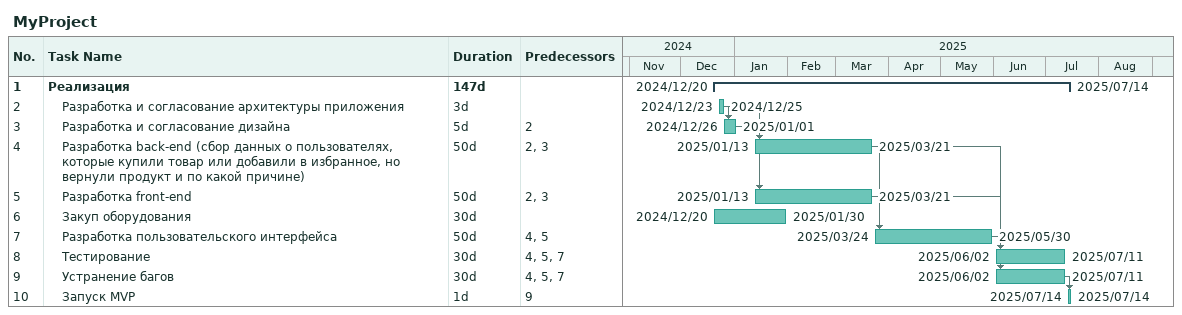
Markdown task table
MyProject

| ID | Level | Task | Duration | Start | Finish | Predecessors |
|---|---|---|---|---|---|---|
| 1 | 1 | **Реализация** | 147d | 2024-12-20 | 2025-07-14 |  |
| 2 | 2 | Разработка и согласование архитектуры приложения | 3d | 2024-12-23 | 2024-12-25 |  |
| 3 | 2 | Разработка и согласование дизайна | 5d | 2024-12-26 | 2025-01-01 | 2 |
| 4 | 2 | Разработка back-end (сбор данных о пользователях, которые купили товар или добавили в избранное, но вернули продукт и по какой причине) | 50d | 2025-01-13 | 2025-03-21 | 2, 3 |
| 5 | 2 | Разработка front-end | 50d | 2025-01-13 | 2025-03-21 | 2, 3 |
| 6 | 2 | Закуп оборудования | 30d | 2024-12-20 | 2025-01-30 |  |
| 7 | 2 | Разработка пользовательского интерфейса | 50d | 2025-03-24 | 2025-05-30 | 4, 5 |
| 8 | 2 | Тестирование | 30d | 2025-06-02 | 2025-07-11 | 4, 5, 7 |
| 9 | 2 | Устранение багов | 30d | 2025-06-02 | 2025-07-11 | 4, 5, 7 |
| 10 | 2 | Запуск MVP | 1d | 2025-07-14 | 2025-07-14 | 9 |
